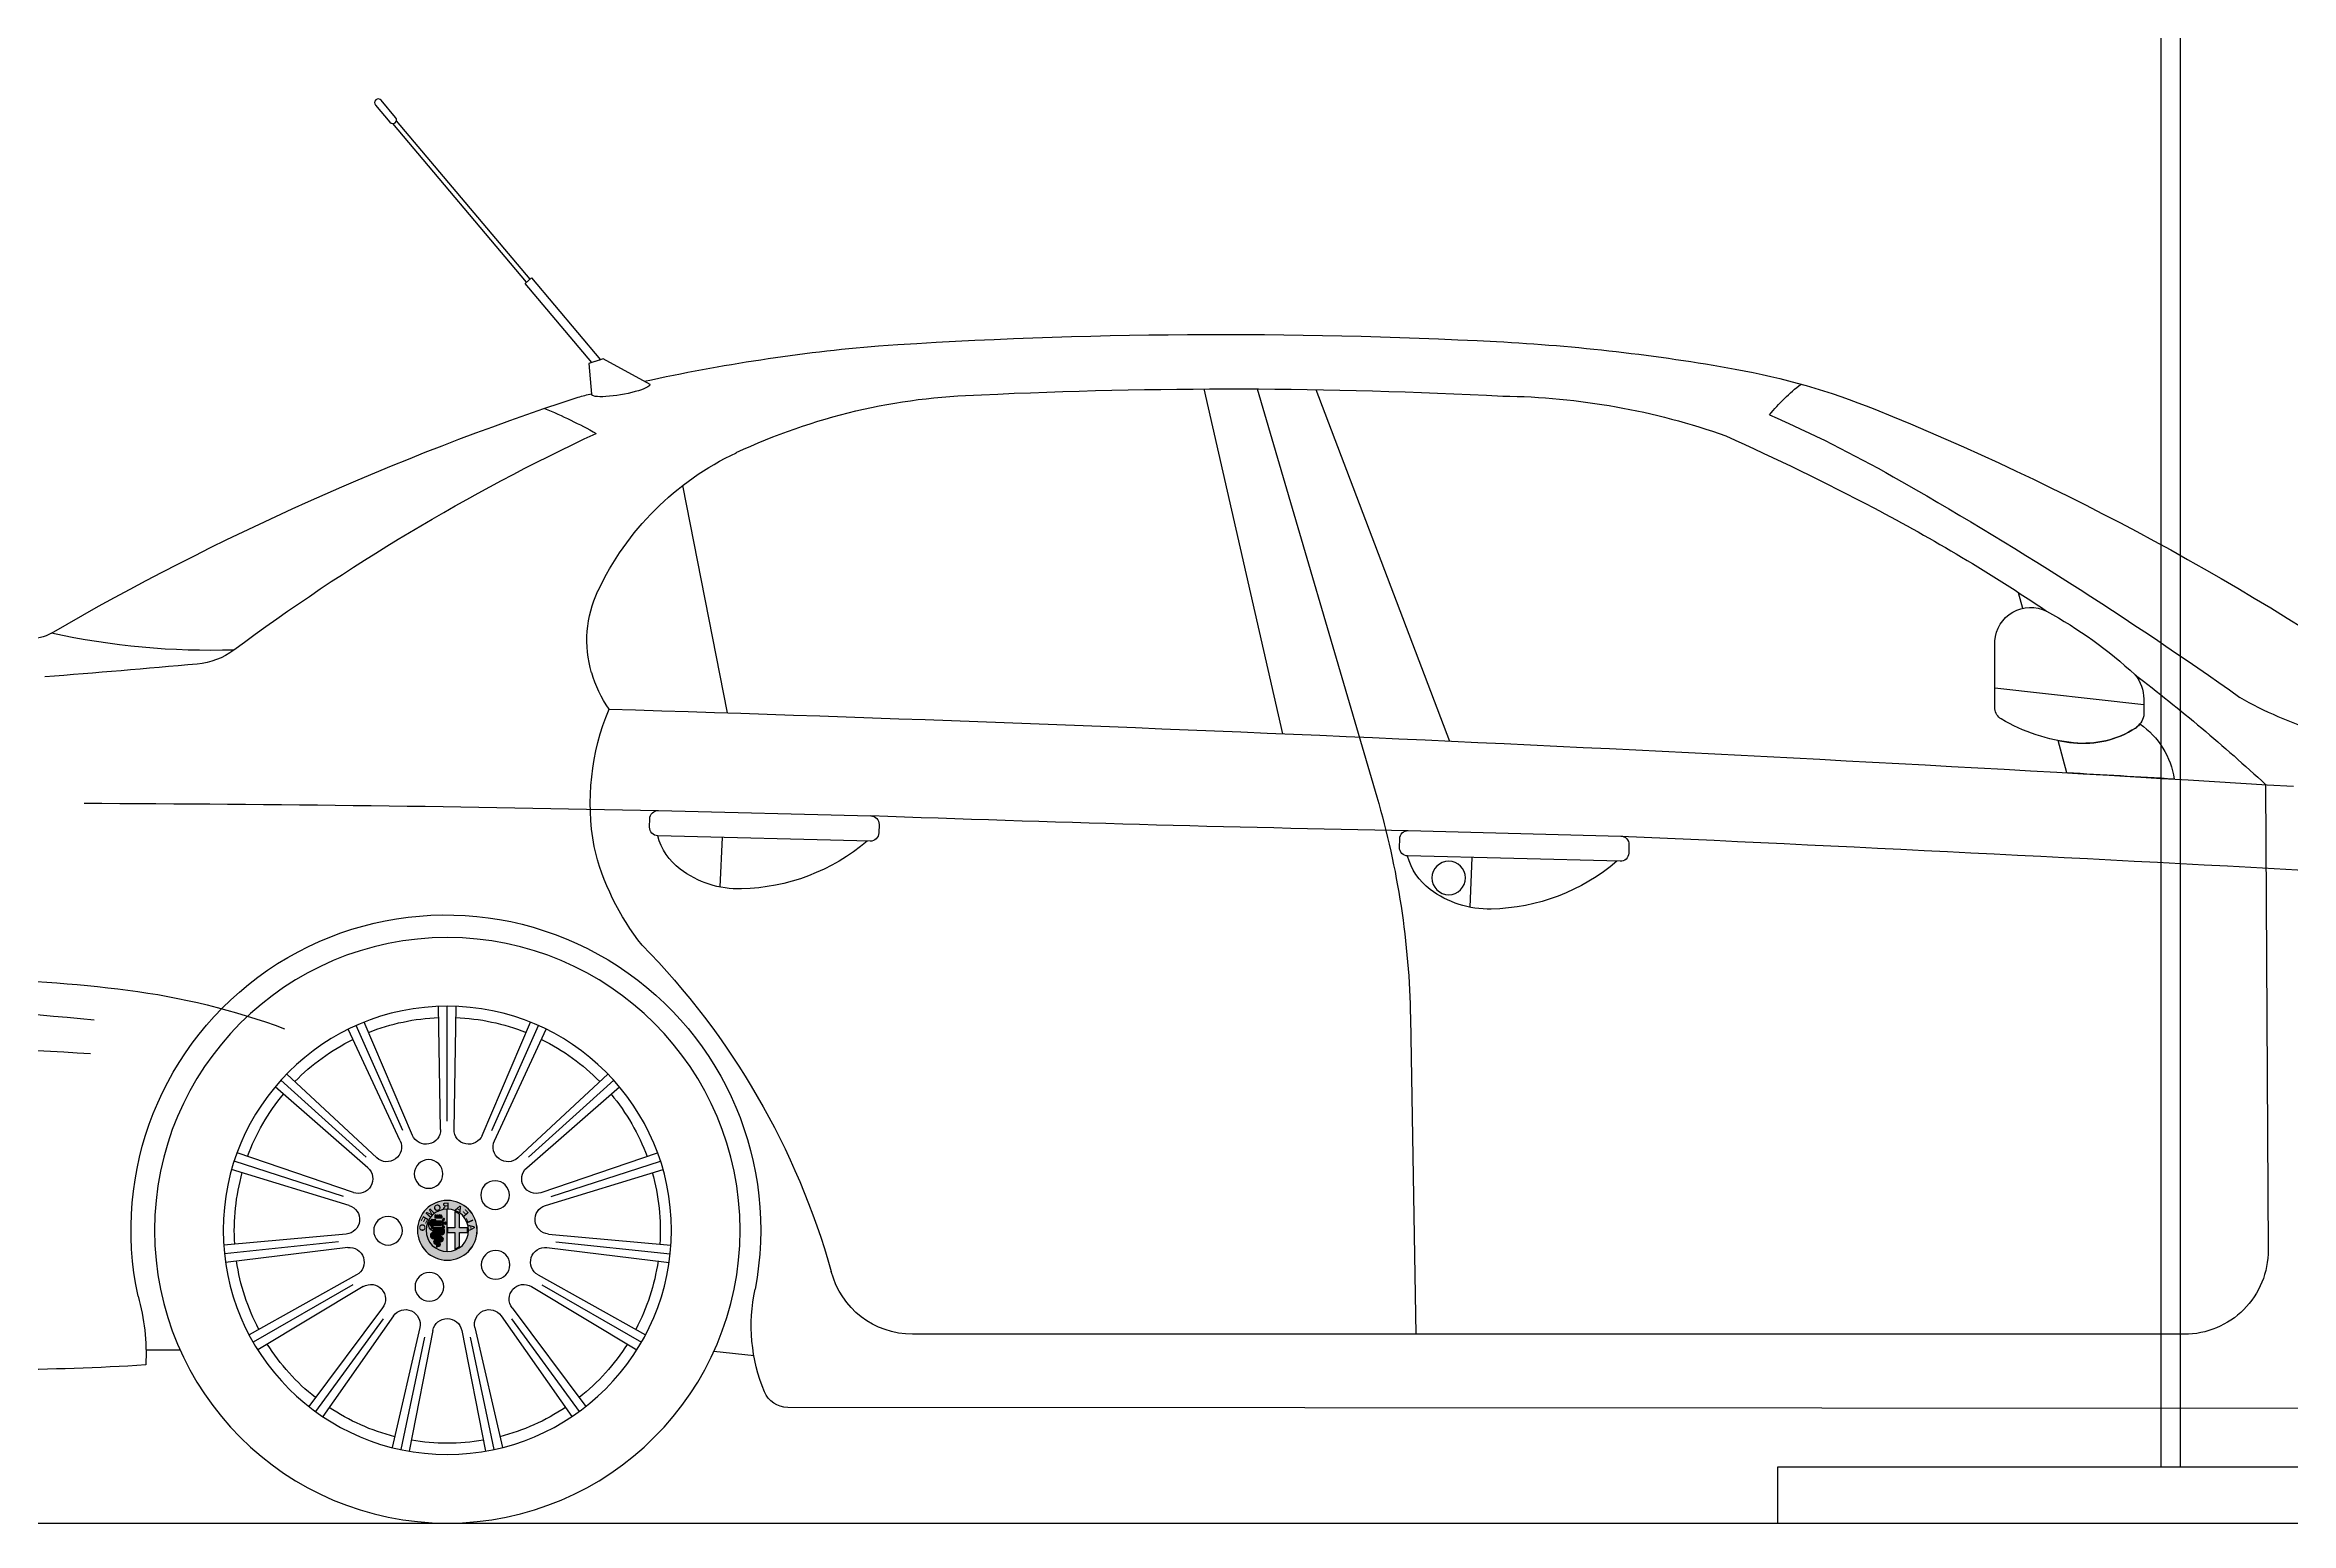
# Model space of a CAD drawing. Extents: x -3644356 to -3532817, y -18707075 to -18638610.
# Drawn here: x -3589460 to -3586781, y -18698784 to -18697021 of the extents above; entities that cross this region are included whole.
import ezdxf

# ---------------------------------------------------------------- set-up
doc = ezdxf.new("R2010")
doc.units = 0
doc.header["$LTSCALE"] = 0.5
doc.linetypes.add('CENTER2', pattern=[1.125, 0.75, -0.125, 0.125, -0.125])
for name, color, linetype in [('A-RAMP', 8, 'Continuous'), ('A-SLABS', 1, 'Continuous'), ('AUTO', 8, 'Continuous'), ('MULTIPARKING', 30, 'Continuous'), ('S-GRID', 252, 'CENTER2')]:
    doc.layers.add(name, color=color, linetype=linetype)
doc.styles.add('ALFA', font='')
doc.styles.get('ALFA').set_extended_font_data('Arial Black')

# ---------------------------------------------------------------- blocks, each defined once
blk = doc.blocks.new('ESCUT ALFA ROMEO')
at = {"layer": 'AUTO'}
h = blk.add_hatch(color=159, dxfattribs=at)
edge = h.paths.add_edge_path()
edge.add_arc((0, 0), 0.0515, 0, 360)
edge = h.paths.add_edge_path(flags=16)
edge.add_arc((0, 0), 0.0367, 0, 360)
h = blk.add_hatch(color=22, dxfattribs=at)
edge = h.paths.add_edge_path()
edge.add_line((-0.0345, 0.0041), (-0.0212, 0.0041))
edge.add_line((-0.0212, 0.0041), (-0.0212, 0.0275))
edge.add_arc((0, 0), 0.0347, 111.7718, 127.7153, ccw=False)
edge.add_line((-0.0129, 0.0323), (-0.0129, 0.0041))
edge.add_line((-0.0129, 0.0041), (-0.0006, 0.0041))
edge.add_line((-0.0006, 0.0041), (-0.0006, -0.004))
edge.add_line((-0.0006, -0.004), (-0.0129, -0.004))
edge.add_line((-0.0129, -0.004), (-0.0129, -0.0323))
edge.add_arc((0, 0), 0.0347, 232.2847, 248.2282, ccw=False)
edge.add_line((-0.0212, -0.0275), (-0.0212, -0.004))
edge.add_line((-0.0212, -0.004), (-0.0345, -0.004))
edge.add_arc((0, 0), 0.0347, 173.291, 186.5301, ccw=False)
h = blk.add_hatch(color=132, dxfattribs=at)
edge = h.paths.add_edge_path(flags=16)
edge.add_arc((0.0123, 0.0092), 0.00177, 104.5376, 186.9248, ccw=False)
edge.add_line((0.0119, 0.0109), (0.02, 0.0109))
edge.add_line((0.02, 0.0109), (0.02, 0.013))
edge.add_line((0.02, 0.013), (0.0122, 0.013))
edge.add_arc((0.013, 0.0155), 0.00259, 172.9862, 250.9074, ccw=False)
edge.add_line((0.0105, 0.0158), (0.0199, 0.0158))
edge.add_line((0.0199, 0.0158), (0.0199, 0.0179))
edge.add_line((0.0199, 0.0179), (0.0262, 0.0179))
edge.add_line((0.0262, 0.0179), (0.0262, 0.0185))
edge.add_line((0.0262, 0.0185), (0.027, 0.0185))
edge.add_arc((0.0189, 0.0072), 0.0139, 19.2121, 54.3478, ccw=False)
edge.add_arc((0.0205, 0.0092), 0.0118, -16.0502, 12.9228, ccw=False)
edge.add_arc((0.0233, 0.0084), 0.00891, 284.9416, 343.9498, ccw=False)
edge.add_arc((0.0217, 0.0147), 0.0154, 272.303, 284.535, ccw=False)
edge.add_line((0.0223, -0.0007), (0.0111, -0.0007))
edge.add_arc((0.0111, -0.0019), 0.00115, 90, 270)
edge.add_line((0.0111, -0.003), (0.0234, -0.003))
edge.add_arc((0.0234, -0.0088), 0.00581, -90, 90, ccw=False)
edge.add_line((0.0234, -0.0146), (0.0112, -0.0146))
edge.add_arc((0.0112, -0.0157), 0.00107, 90, 270)
edge.add_line((0.0112, -0.0168), (0.0201, -0.0168))
edge.add_arc((0.0201, -0.0202), 0.00344, -90, 90, ccw=False)
edge.add_line((0.0201, -0.0237), (0.0142, -0.0237))
edge.add_arc((0.0142, -0.0247), 0.00107, 90, 270)
edge.add_line((0.0142, -0.0258), (0.0179, -0.0258))
edge.add_arc((0.0177, -0.0273), 0.00157, -2.5647, 83.4027, ccw=False)
edge.add_arc((0.0169, -0.027), 0.00237, 286.5816, 351.0599, ccw=False)
edge.add_arc((0.0158, -0.0273), 0.00263, 311.1266, 350.6447)
edge.add_arc((0.0179, -0.0279), 0.000606, 12.9325, 82.2686)
edge.add_line((0.0179, -0.0273), (0.0142, -0.0273))
edge.add_arc((0.0142, -0.0246), 0.00272, 90, 270, ccw=False)
edge.add_line((0.0142, -0.0219), (0.0201, -0.0219))
edge.add_arc((0.0201, -0.0209), 0.000963, 270, 450)
edge.add_line((0.0201, -0.0199), (0.0112, -0.0199))
edge.add_arc((0.0112, -0.0153), 0.00459, 90, 270, ccw=False)
edge.add_line((0.0112, -0.0108), (0.0234, -0.0108))
edge.add_arc((0.0234, -0.0096), 0.00117, 270, 450)
edge.add_line((0.0234, -0.0084), (0.0112, -0.0084))
edge.add_arc((0.0112, -0.0018), 0.00664, 90, 270, ccw=False)
edge.add_line((0.0112, 0.0049), (0.0232, 0.0049))
edge.add_arc((0.0232, 0.0058), 0.00095, 270, 360)
edge.add_line((0.0242, 0.0058), (0.0242, 0.008))
edge.add_arc((0.0232, 0.008), 0.00095, 0, 90)
edge.add_line((0.0232, 0.009), (0.0105, 0.009))
edge.add_line((0.0105, 0.009), (0.0105, 0.009))
edge = h.paths.add_edge_path(flags=16)
edge.add_line((0.0051, 0.0058), (0.0071, 0.0076))
edge.add_line((0.0071, 0.0076), (0.0071, 0.0108))
edge.add_arc((0.008, 0.0122), 0.00172, 213.4845, 236.5155, ccw=False)
edge.add_line((0.0066, 0.0113), (0.0047, 0.0113))
edge.add_arc((0.0033, 0.0122), 0.00166, 34.9708, 325.0292, ccw=False)
edge.add_line((0.0047, 0.0132), (0.0066, 0.0132))
edge.add_arc((0.008, 0.0122), 0.00172, 123.4845, 146.5155, ccw=False)
edge.add_line((0.0071, 0.0137), (0.0071, 0.0169))
edge.add_line((0.0071, 0.0169), (0.0051, 0.0186))
edge.add_arc((0.0057, 0.0194), 0.00095, 48.6404, 228.6404, ccw=False)
edge.add_line((0.0063, 0.0201), (0.009, 0.0177))
edge.add_line((0.009, 0.0177), (0.009, 0.0137))
edge.add_arc((0.008, 0.0122), 0.00172, -56.5155, 56.5155, ccw=False)
edge.add_line((0.009, 0.0108), (0.009, 0.0067))
edge.add_line((0.009, 0.0067), (0.0063, 0.0044))
edge.add_arc((0.0057, 0.0051), 0.00095, 131.3596, 311.3596, ccw=False)
h.paths.add_polyline_path([(0.0217, 0.0243), (0.0095, 0.0243), (0.0095, 0.0207), (0.0217, 0.0207)], flags=16)
edge = h.paths.add_edge_path(flags=16)
edge.add_arc((0.0181, 0.0257), 0.000952, 0, 360)
edge = h.paths.add_edge_path(flags=16)
edge.add_arc((0.0206, 0.0257), 0.000952, 0, 360)
edge = h.paths.add_edge_path(flags=16)
edge.add_arc((0.0156, 0.0257), 0.000952, 0, 360)
edge = h.paths.add_edge_path(flags=16)
edge.add_arc((0.0131, 0.0257), 0.000952, 0, 360)
edge = h.paths.add_edge_path(flags=16)
edge.add_arc((0.0106, 0.0257), 0.000952, 0, 360)
edge = h.paths.add_edge_path()
edge.add_arc((0, 0), 0.0367, 270, 450)
edge.add_line((0, 0.0367), (0, -0.0367))
h = blk.add_hatch(color=22, dxfattribs=at)
edge = h.paths.add_edge_path()
edge.add_line((0.0051, 0.0058), (0.0071, 0.0076))
edge.add_line((0.0071, 0.0076), (0.0071, 0.0108))
edge.add_arc((0.008, 0.0122), 0.00172, 213.4845, 236.5155, ccw=False)
edge.add_line((0.0066, 0.0113), (0.0047, 0.0113))
edge.add_arc((0.0033, 0.0122), 0.00166, 34.9708, 325.0292, ccw=False)
edge.add_line((0.0047, 0.0132), (0.0066, 0.0132))
edge.add_arc((0.008, 0.0122), 0.00172, 123.4845, 146.5155, ccw=False)
edge.add_line((0.0071, 0.0137), (0.0071, 0.0169))
edge.add_line((0.0071, 0.0169), (0.0051, 0.0186))
edge.add_arc((0.0057, 0.0194), 0.00095, 48.6404, 228.6404, ccw=False)
edge.add_line((0.0063, 0.0201), (0.009, 0.0177))
edge.add_line((0.009, 0.0177), (0.009, 0.0137))
edge.add_arc((0.008, 0.0122), 0.00172, -56.5155, 56.5155, ccw=False)
edge.add_line((0.009, 0.0108), (0.009, 0.0067))
edge.add_line((0.009, 0.0067), (0.0063, 0.0044))
edge.add_arc((0.0057, 0.0051), 0.00095, 131.3596, 311.3596, ccw=False)
h = blk.add_hatch(color=86, dxfattribs=at)
edge = h.paths.add_edge_path()
edge.add_arc((0.0123, 0.0092), 0.00177, 104.5376, 186.9248, ccw=False)
edge.add_line((0.0119, 0.0109), (0.02, 0.0109))
edge.add_line((0.02, 0.0109), (0.02, 0.013))
edge.add_line((0.02, 0.013), (0.0122, 0.013))
edge.add_arc((0.013, 0.0155), 0.00259, 172.9862, 250.9074, ccw=False)
edge.add_line((0.0105, 0.0158), (0.0199, 0.0158))
edge.add_line((0.0199, 0.0158), (0.0199, 0.0179))
edge.add_line((0.0199, 0.0179), (0.0262, 0.0179))
edge.add_line((0.0262, 0.0179), (0.0262, 0.0185))
edge.add_line((0.0262, 0.0185), (0.027, 0.0185))
edge.add_arc((0.0189, 0.0072), 0.0139, 19.2121, 54.3478, ccw=False)
edge.add_arc((0.0205, 0.0092), 0.0118, -16.0502, 12.9228, ccw=False)
edge.add_arc((0.0233, 0.0084), 0.00891, 284.9416, 343.9498, ccw=False)
edge.add_arc((0.0217, 0.0147), 0.0154, 272.303, 284.535, ccw=False)
edge.add_line((0.0223, -0.0007), (0.0111, -0.0007))
edge.add_arc((0.0111, -0.0019), 0.00115, 90, 270)
edge.add_line((0.0111, -0.003), (0.0234, -0.003))
edge.add_arc((0.0234, -0.0088), 0.00581, -90, 90, ccw=False)
edge.add_line((0.0234, -0.0146), (0.0112, -0.0146))
edge.add_arc((0.0112, -0.0157), 0.00107, 90, 270)
edge.add_line((0.0112, -0.0168), (0.0201, -0.0168))
edge.add_arc((0.0201, -0.0202), 0.00344, -90, 90, ccw=False)
edge.add_line((0.0201, -0.0237), (0.0142, -0.0237))
edge.add_arc((0.0142, -0.0247), 0.00107, 90, 270)
edge.add_line((0.0142, -0.0258), (0.0179, -0.0258))
edge.add_arc((0.0177, -0.0273), 0.00157, -2.5647, 83.4027, ccw=False)
edge.add_arc((0.0169, -0.027), 0.00237, 286.5816, 351.0599, ccw=False)
edge.add_arc((0.0158, -0.0273), 0.00263, 311.1266, 350.6447)
edge.add_arc((0.0179, -0.0279), 0.000606, 12.9325, 82.2686)
edge.add_line((0.0179, -0.0273), (0.0142, -0.0273))
edge.add_arc((0.0142, -0.0246), 0.00272, 90, 270, ccw=False)
edge.add_line((0.0142, -0.0219), (0.0201, -0.0219))
edge.add_arc((0.0201, -0.0209), 0.000963, 270, 450)
edge.add_line((0.0201, -0.0199), (0.0112, -0.0199))
edge.add_arc((0.0112, -0.0153), 0.00459, 90, 270, ccw=False)
edge.add_line((0.0112, -0.0108), (0.0234, -0.0108))
edge.add_arc((0.0234, -0.0096), 0.00117, 270, 450)
edge.add_line((0.0234, -0.0084), (0.0112, -0.0084))
edge.add_arc((0.0112, -0.0018), 0.00664, 90, 270, ccw=False)
edge.add_line((0.0112, 0.0049), (0.0232, 0.0049))
edge.add_arc((0.0232, 0.0058), 0.00095, 270, 360)
edge.add_line((0.0242, 0.0058), (0.0242, 0.008))
edge.add_arc((0.0232, 0.008), 0.00095, 360, 450)
edge.add_line((0.0232, 0.009), (0.0105, 0.009))
edge.add_line((0.0105, 0.009), (0.0105, 0.009))
h = blk.add_hatch(color=41, dxfattribs=at)
h.paths.add_polyline_path([(0.0217, 0.0207), (0.0217, 0.0213), (0.0095, 0.0213), (0.0095, 0.0207)])
h.paths.add_polyline_path([(0.0217, 0.0228), (0.0217, 0.0243), (0.0095, 0.0243), (0.0095, 0.0228)])
h.paths.add_polyline_path([(0.0115, 0.0257, 1), (0.0096, 0.0257, 1)])
h.paths.add_polyline_path([(0.0141, 0.0257, 1), (0.0122, 0.0257, 1)])
h.paths.add_polyline_path([(0.0165, 0.0257, 1), (0.0146, 0.0257, 1)])
h.paths.add_polyline_path([(0.019, 0.0257, 1), (0.0171, 0.0257, 1)])
h.paths.add_polyline_path([(0.0216, 0.0257, 1), (0.0196, 0.0257, 1)])
blk.add_hatch(color=22, dxfattribs=at).paths.add_polyline_path([(0.0095, 0.0228), (0.0095, 0.0213), (0.0217, 0.0213), (0.0217, 0.0228)])
for p, q in [((0, -0.0367), (0, 0.0367)), ((0.0095, 0.0243), (0.0217, 0.0243)), ((0.0095, 0.0243), (0.0095, 0.0207)), ((0.0095, 0.0228), (0.0217, 0.0228)), ((0.0095, 0.0213), (0.0217, 0.0213)), ((0.0095, 0.0207), (0.0217, 0.0207)), ((0.0217, 0.0243), (0.0217, 0.0207))]:
    blk.add_line(p, q, dxfattribs=at)
for points in [[(-0.0345, 0.0041), (-0.0212, 0.0041), (-0.0212, 0.0275, -0.069679), (-0.0129, 0.0323), (-0.0129, 0.0041), (-0.0006, 0.0041), (-0.0006, -0.004), (-0.0129, -0.004), (-0.0129, -0.0323, -0.069679), (-0.0212, -0.0275), (-0.0212, -0.004), (-0.0345, -0.004, -0.057831)], [(0.0051, 0.0058), (0.0071, 0.0076), (0.0071, 0.0108, -0.100831), (0.0066, 0.0113), (0.0047, 0.0113, -3.174418), (0.0047, 0.0132), (0.0066, 0.0132, -0.100831), (0.0071, 0.0137), (0.0071, 0.0169), (0.0051, 0.0186, -1), (0.0063, 0.0201), (0.009, 0.0177), (0.009, 0.0137, -0.537493), (0.009, 0.0108), (0.009, 0.0067), (0.0063, 0.0044, -1)], [(0.0105, 0.009, -0.375812), (0.0119, 0.0109), (0.02, 0.0109), (0.02, 0.013), (0.0122, 0.013, -0.353732), (0.0105, 0.0158), (0.0199, 0.0158), (0.0199, 0.0179), (0.0262, 0.0179), (0.0262, 0.0185), (0.027, 0.0185, -0.154521), (0.032, 0.0118, -0.127097), (0.0319, 0.0059, -0.263316), (0.0256, -0.0003, -0.053423), (0.0223, -0.0007), (0.0111, -0.0007, 1), (0.0111, -0.003), (0.0234, -0.003, -1), (0.0234, -0.0146), (0.0112, -0.0146, 1), (0.0112, -0.0168), (0.0201, -0.0168, -1), (0.0201, -0.0237), (0.0142, -0.0237, 1), (0.0142, -0.0258), (0.0179, -0.0258, -0.393746), (0.0192, -0.0274, -0.289005), (0.0176, -0.0293, 0.17416), (0.0184, -0.0278, 0.312117), (0.0179, -0.0273), (0.0142, -0.0273, -1), (0.0142, -0.0219), (0.0201, -0.0219, 1), (0.0201, -0.0199), (0.0112, -0.0199, -1), (0.0112, -0.0108), (0.0234, -0.0108, 1), (0.0234, -0.0084), (0.0112, -0.0084, -1), (0.0112, 0.0049), (0.0232, 0.0049, 0.414214), (0.0242, 0.0058), (0.0242, 0.008, 0.414214), (0.0232, 0.009), (0.0105, 0.009)]]:
    blk.add_lwpolyline(points, format="xyb", close=True, dxfattribs=at)
at = {"layer": 'AUTO', "color": 7}
for radius in [0.0515, 0.0367]:
    blk.add_circle((0, 0), radius, dxfattribs=at)
at = {"layer": 'AUTO'}
for centre in [(0.0106, 0.0257), (0.0131, 0.0257), (0.0156, 0.0257), (0.0181, 0.0257), (0.0206, 0.0257)]:
    blk.add_circle(centre, 0.000952, dxfattribs=at)
at = {"layer": 'AUTO', "color": 7, "style": 'ALFA'}
for s, rotation, p in [('A', 28.6216, (-0.023, 0.03)), ('R', 358.7992, (-0.0037, 0.0375)), ('O', 333.1389, (0.0092, 0.0373)), ('A', 82.3946, (-0.038, -0.0019)), ('L', 66.4472, (-0.0359, 0.0114)), ('F', 46.8174, (-0.0302, 0.0224)), ('M', 314.3342, (0.0215, 0.0315)), ('E', 298.2909, (0.0319, 0.0206)), ('O', 269.1631, (0.0379, 0.0113))]:
    blk.add_text(s, height=0.0104, rotation=rotation, dxfattribs=at).set_placement(p)
blk = doc.blocks.new('car_side')
at = {"layer": 'AUTO'}
for p, q in [((1242.1, 1346.3), (1401.5, 1535.4)), ((1246.3, 1342.8), (1405.6, 1531.9)), ((1099, 1220.9), (1154.7, 1251.3)), ((1154.7, 1251.3), (1171.9, 1245.7)), ((1171.9, 1245.7), (1168.9, 1209.1)), ((305, 1214.7), (145.3, 795.4)), ((374.8, 1215.4), (232.3, 729.1)), ((438.4, 1215.5), (344.5, 804.2)), ((1060.3, 1100.2), (1007.1, 829.1)), ((-532.9, 972.6), (-538, 953.8)), ((-682.6, 838.8), (-504.9, 858.4)), ((-827.9, 743.5), (-830.9, 188.5)), ((1013.1, 680.5), (1015.6, 621.4)), ((118.7, 656.4), (121.2, 597.3)), ((192.1, 465.3), (185.5, 87.9)), ((1287.8, 331), (1232, 456.1)), ((1299.1, 325.1), (1241.6, 460.2)), ((1332.7, 332.3), (1330.4, 479)), ((1340.8, 342.2), (1340.8, 479.2)), ((1348.8, 332.3), (1351.1, 479)), ((1382.4, 325.1), (1440, 460.2)), ((1393.8, 331), (1449.5, 456.1)), ((1284.5, 318.6), (1222.7, 451.7)), ((1397.1, 318.6), (1458.9, 451.7)), ((1246, 286.5), (1135.3, 383)), ((1243.9, 299.1), (1142.1, 390.8)), ((1256.7, 298.4), (1149.2, 398.3)), ((1424.8, 298.4), (1532.3, 398.3)), ((1435.6, 286.5), (1546.2, 383)), ((1437.6, 299.1), (1539.4, 390.8)), ((1228.8, 256.8), (1089.9, 304.3)), ((1452.8, 256.8), (1591.6, 304.3)), ((1223.8, 241.5), (1083.5, 284.6)), ((1216.8, 252.2), (1086.5, 294.5)), ((1457.7, 241.5), (1598, 284.6)), ((1464.7, 252.2), (1595, 294.5)), ((1220.2, 207.3), (1074, 194.3)), ((1211.2, 198.3), (1074.9, 184)), ((1221.9, 191.4), (1076.2, 173.7)), ((1459.6, 191.4), (1605.3, 173.7)), ((1461.3, 207.3), (1607.5, 194.3)), ((1470.4, 198.3), (1606.6, 184)), ((1232.5, 158.7), (1104.3, 87.3)), ((1227.9, 146.8), (1109.3, 78.3)), ((1240.5, 144.8), (1114.6, 69.4)), ((1441, 144.8), (1566.9, 69.4)), ((1449, 158.7), (1577.3, 87.3)), ((1453.6, 146.8), (1572.3, 78.3)), ((1263.5, 119.3), (1175.4, 1.9)), ((1276.5, 109.8), (1192.1, -10.2)), ((1405, 109.8), (1489.4, -10.2)), ((1418, 119.3), (1506.1, 1.9)), ((-730.9, 87.9), (786, 87.9)), ((1264.2, 106.5), (1183.6, -4.3)), ((1307.9, 95.9), (1275.1, -47.2)), ((1313.7, 84.5), (1285.2, -49.5)), ((1323.6, 92.5), (1295.3, -51.5)), ((1357.9, 92.5), (1386.2, -51.5)), ((1367.9, 84.5), (1396.3, -49.5)), ((1373.6, 95.9), (1406.4, -47.2)), ((1417.4, 106.5), (1497.9, -4.3)), ((975, 62), (1022.9, 67.2)), ((1659.3, 68.8), (1700.1, 68.8)), ((-934.8, -0.7), (934.8, 0.7))]:
    blk.add_line(p, q, dxfattribs=at)
for points in [[(1402.4, 1539.3), (1419.6, 1559.7, -1), (1426.5, 1553.9), (1409.3, 1533.5, -1)], [(-504.9, 915, 0.533921), (-566.5, 950.4, 0.062056), (-672.3, 874.4, 0.156737), (-682.6, 845.7), (-682.6, 825.5, 0.189074), (-672.6, 810.9, 0.169647), (-598.9, 793.3, 0.108186), (-512.5, 821.8, 0.224301), (-504.9, 833.7)], [(-580.3, 796.1, -0.021866), (-598.7, 793.4, -0.170193), (-672.6, 810.9, -0.076396), (-678, 815.9, 0.202939), (-719, 750.1, -0.000499), (-590.6, 757.5)], [(1099.3, 702.9, 0.414214), (1089, 712.6), (835.6, 706.2, 0.414214), (825.9, 696), (826.1, 685.8, 0.414214), (836.4, 676.1), (1089.8, 682.4, 0.414214), (1099.5, 692.7)], [(204.9, 678.8, 0.414214), (194.7, 688.6), (-58.8, 682.2, 0.414214), (-68.5, 671.9), (-68.2, 661.7, 0.414214), (-58, 652), (195.4, 658.4, 0.414214), (205.2, 668.6)]]:
    blk.add_lwpolyline(points, format="xyb", close=True, dxfattribs=at)
blk.add_lwpolyline([(1248.1, 1341.2), (1240.3, 1347.8), (1158, 1250.2), (1168.6, 1246.8)], close=True, dxfattribs=at)
blk.add_lwpolyline([(1700.3, 51.3, 0.029809), (2042.1, 50.1, -0.084735), (2123.3, 73.1, 0.132213), (2137.8, 78.8, 0.100406), (2286.4, 242.4, 0.135114), (2290.6, 257.7), (2290.6, 324.8, 0.177051), (2288.3, 331.2), (2274.6, 347.4, -0.177051), (2272.3, 353.9), (2272.3, 433.2, -0.269163), (2277.3, 441.9), (2285.6, 446.6, 0.269163), (2290.6, 455.3), (2290.6, 463, 0.252218), (2277.1, 488)], format="xyb", dxfattribs=at)
for centre, radius in [((146.4, 632.2), 20), ((1340.8, 211.9), 349.2), ((1340.8, 211.9), 267.3), ((1363.1, 279.1), 17.1), ((1283.8, 253.9), 17.1), ((1340.8, 211.9), 35.6), ((1411.5, 211.4), 17.1), ((1283.2, 170.7), 17.1), ((1362.2, 144.5), 17.1)]:
    blk.add_circle(centre, radius, dxfattribs=at)
for centre, radius, start, end in [((212, -1047.7), 2322.9, 93.0234, 100.0997), ((416.1, -4911.8), 6192.3, 86.19848, 93.02337), ((642.2, -888.8), 2163.6, 77.6301, 85.1113), ((-49.1, 418.1), 833.9, 100.0997, 112.0148), ((-412.7, 1040.5), 227.9, 39.2072, 52.4646), ((91.9, 380.7), 826.3, 90.6897, 109.5231), ((408.6, -4976.8), 6192.3, 87.26923, 93.02337), ((685.4, 477.1), 731.6, 64.8686, 88.5728), ((642.2, -888.8), 2163.6, 75.4807, 75.9097), ((148, -1950.9), 3322.5, 59.925, 71.8187), ((861.8, -1834.7), 3264, 112.0148, 124.9384), ((384.5, -241.4), 1555.1, 113.5172, 119.6048), ((1459.2, 630.7), 608.5, 112.6653, 119.099), ((1146.9, -1794.8), 3240.3, 114.2553, 117.7249), ((108.4, -1091.5), 2488.6, 53.3121, 64.9205), ((850.2, 828.5), 343.4, 25.1416, 64.8686), ((2027.3, -3132.7), 4880.6, 119.6048, 125.3607), ((658.7, -865.9), 2191, 117.7249, 124.0036), ((1036.2, 915.8), 138.1, 343.6574, 25.1416), ((1623.6, 1782.7), 879.1, 268.1492, 282.4391), ((1838, 967.5), 50, 239.925, 272.6363), ((1646.9, 973.3), 86.4, 233.3121, 264.8323), ((3055.5, 16548.6), 15725.2, 264.83228, 265.49625), ((658.7, -865.9), 2191, 127.4086, 132.7275), ((1023.6, 919.5), 151.1, 325.3332, 343.6574), ((-1005.6, 1202.7), 411.8, 286.1213, 300.4068), ((3092, -63594), 64456.8, 91.728383, 93.516074), ((878.9, 721.4), 291.4, 349.7649, 22.6236), ((1191.9, 447.8), 1000, 163.6612, 179.0006), ((-393.6, 33640.1), 32956.8, 271.02271, 272.13742), ((1943.8, -39757.1), 40478.8, 90.24029, 91.20992), ((4000.7, -88991.3), 89765.3, 92.592, 93.161136), ((995, 858.1), 239, 229.5961, 268.7806), ((1019.1, 701.1), 73.1, 306.9142, 345.2218), ((100.7, 834), 239, 229.5961, 268.7806), ((124.8, 677), 73.1, 306.9142, 345.2218), ((876.9, 737.8), 296.8, 321.2471, 346.7245), ((98.1, 712.5), 117.5, 268.7806, 306.9142), ((992.5, 736.6), 117.5, 268.7806, 306.9142), ((1342.5, 212.6), 375.5, 347.8136, 190.9093), ((1756.8, -83.7), 908.1, 135.5693, 164.2495), ((1928.6, -1116.7), 1628.2, 90.455, 97.3007), ((1829.1, -340.1), 845.3, 97.3007, 110.3642), ((2280.1, -4873.8), 5361.8, 90.0313, 95.5436), ((1340.8, 211.9), 254, 92.2863, 111.7137), ((1340.8, 211.9), 254, 68.2863, 87.7137), ((1340.8, 211.9), 254, 116.2863, 135.7137), ((1340.8, 211.9), 254, 44.2863, 63.7137), ((2541.1, -13493.1), 13937.5, 91.08461, 93.1873), ((1340.8, 211.9), 254, 140.2863, 159.7137), ((1340.8, 211.9), 254, 20.2863, 39.7137), ((1315.2, 332), 17.5, 203.0952, 0.9048), ((1366.3, 332), 17.5, 179.0952, 336.9048), ((1268.6, 311.2), 17.5, 227.0952, 24.9048), ((1412.9, 311.2), 17.5, 155.0952, 312.9048), ((1340.8, 211.9), 254, 164.2863, 183.7137), ((1234.5, 273.3), 17.5, 251.0952, 48.9048), ((1447.1, 273.3), 17.5, 131.0952, 288.9048), ((1340.8, 211.9), 254, 356.2863, 15.7137), ((1218.7, 224.8), 17.5, 275.0952, 72.9048), ((1462.9, 224.8), 17.5, 107.0952, 264.9048), ((-730.9, 187.9), 100, 179.6896, 270), ((1224, 174), 17.5, 299.0952, 96.9048), ((1457.5, 174), 17.5, 83.0952, 240.9048), ((786, 187.9), 100, 270, 345.4315), ((1340.8, 211.9), 254, 188.2863, 207.7137), ((1340.8, 211.9), 254, 332.2863, 351.7137), ((770.7, 98.5), 207.6, 337.5546, 11.96), ((1249.5, 129.8), 17.5, 323.0952, 120.9048), ((1432, 129.8), 17.5, 59.0952, 216.9048), ((1290.8, 99.8), 17.5, 347.0952, 144.9048), ((1390.7, 99.8), 17.5, 35.0952, 192.9048), ((1962.3, 63.4), 262.2, 164.5361, 182.651), ((1340.8, 89.2), 17.5, 11.0952, 168.9048), ((1340.8, 211.9), 254, 212.2863, 231.7137), ((1340.8, 211.9), 254, 308.2863, 327.7137), ((934.8, 30.7), 30, 270.0435, 337.5546), ((1340.8, 211.9), 254, 236.2863, 255.7137), ((1340.8, 211.9), 254, 284.2863, 303.7137), ((1340.8, 211.9), 254, 260.2863, 279.7137)]:
    blk.add_arc(centre, radius, start, end, dxfattribs=at)
blk.add_ellipse((1134, 1215), major_axis=(34.9, -6.1), ratio=0.183524, start_param=3.176548, end_param=6.320737, dxfattribs=at)
at = {"layer": 'AUTO', "xscale": 691.7232806330844, "yscale": 691.7232806330844, "zscale": 691.7232806330844}
blk.add_blockref('ESCUT ALFA ROMEO', (1340.8, 211.9), dxfattribs=at)
blk = doc.blocks.new('A$C2ED963C2')
at = {"layer": 'MULTIPARKING'}
for p, q in [((-1931, 690), (-1931, 14875)), ((-1839, 690), (-1839, 8370)), ((-1839, 690), (-1839, 8370)), ((0, 690), (-4253, 690)), ((0, 690), (-1931, 690)), ((0, 420), (0, 690)), ((0, 420), (0, 690))]:
    blk.add_line(p, q, dxfattribs=at)

msp = doc.modelspace()

# ---------------------------------------------------------------- linework, layer by layer
at = {"layer": 'A-SLABS'}
msp.add_line((-3628227.1, -18698783.8), (-3584527.1, -18698783.8), dxfattribs=at)
at = {"layer": 'S-GRID', "ltscale": 5000}
msp.add_line((-3637473.2, -18698783.8), (-3576280.1, -18698783.8), dxfattribs=at)

# ---------------------------------------------------------------- block references
at = {"layer": 'A-RAMP', "xscale": -0.2487372905015945, "yscale": 0.2487372905015945, "zscale": 0.2487372905015945}
msp.add_blockref('A$C2ED963C2', (-3587393, -18698888.2), dxfattribs=at)
at = {"layer": 'AUTO', "xscale": -1}
msp.add_blockref('car_side', (-3587639, -18698646.5), dxfattribs=at)

doc.saveas('drawing.dxf')
